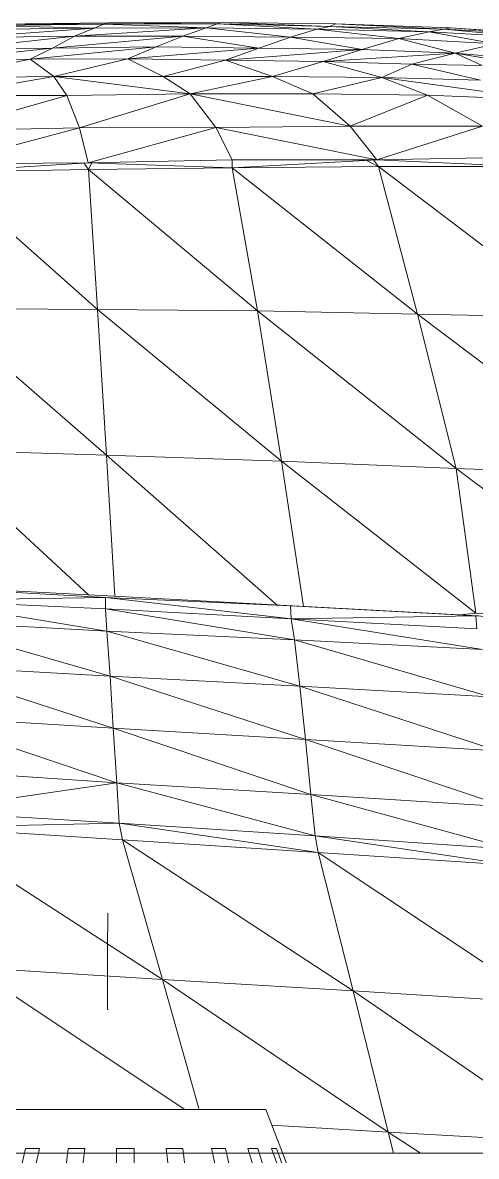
# Model space of a CAD drawing. Header units: inches. Extents: x -4169 to 1833, y -300 to 585.
# Drawn here: x -2012.65 to -1999.73, y -0.09 to 32.22 of the extents above; entities that cross this region are included whole.
import ezdxf

# ---------------------------------------------------------------- set-up
doc = ezdxf.new("R2010")
doc.units = ezdxf.units.IN
doc.header["$MEASUREMENT"] = 0
doc.linetypes.add('Aligning Line 1_8_', pattern=[0.25, 0.125, -0.125])
doc.linetypes.add('Grid Line 1_2_', pattern=[0.875, 0.5, -0.125, 0.125, -0.125])
for name, color, linetype, lineweight in [('0-1', 7, 'Continuous', 5), ('0-4', 7, 'Continuous', 9), ('A-FLOR-LEVL-1', 51, 'Grid Line 1_2_', 9), ('A-GENM', 5, 'Continuous', 9), ('C-TOPO', 7, 'Continuous', 9), ('G-ANNO-SYMB', 111, 'Aligning Line 1_8_', 9), ('G-ANNO-SYMB-2', 147, 'Aligning Line 1_8_', 9), ('M-EQPM', 50, 'Continuous', 9)]:
    doc.layers.add(name, color=color, linetype=linetype, lineweight=lineweight)

# ---------------------------------------------------------------- blocks, each defined once
blk = doc.blocks.new('CTR - 2nd Phase_rvt-1-BUILDING SECTION - NORTH_SOUTH THRU PARKING RAMP - LOOKING WEST')
at = {"layer": 'A-FLOR-LEVL-1'}
blk.add_line((-4168.714, 0), (-1814.206, 0), dxfattribs=at)
blk = doc.blocks.new('Land_Rover_Evoque_-_SUV_Car_Vehicle_Automobile_13067 - Land Rover EVOQUE_dwg-1230547-BUILDING SECTION - NORTH_SOUTH THRU PARKING RAMP - LOOKING WEST')
at = {"layer": 'A-GENM'}
for p, q in [((-2010.617, 32.069), (-2014.267, 31.799)), ((-2010.617, 32.069), (-2013.851, 32.029)), ((-2010.335, 32.184), (-2013.627, 32.143)), ((-2013.627, 32.143), (-2010.617, 32.069)), ((-2010.234, 32.221), (-2013.545, 32.181)), ((-2013.545, 32.181), (-2010.335, 32.184)), ((-2007.426, 32.072), (-2011.177, 31.84)), ((-2010.617, 32.069), (-2011.177, 31.84)), ((-2010.335, 32.184), (-2010.617, 32.069)), ((-2007.426, 32.072), (-2010.617, 32.069)), ((-2010.234, 32.221), (-2010.335, 32.184)), ((-2007.105, 32.187), (-2010.335, 32.184)), ((-2010.335, 32.184), (-2007.426, 32.072)), ((-2006.985, 32.224), (-2010.234, 32.221)), ((-2010.234, 32.221), (-2007.105, 32.187)), ((-2007.426, 32.072), (-2008.087, 31.842)), ((-2007.105, 32.187), (-2007.426, 32.072)), ((-2004.269, 32.036), (-2007.426, 32.072)), ((-2007.426, 32.072), (-2005.021, 31.806)), ((-2006.985, 32.224), (-2007.105, 32.187)), ((-2003.904, 32.112), (-2007.105, 32.187)), ((-2007.105, 32.187), (-2004.269, 32.036)), ((-2006.985, 32.224), (-2003.74, 32.188)), ((-2006.985, 32.224), (-2003.904, 32.112)), ((-2004.269, 32.036), (-2005.021, 31.806)), ((-2003.904, 32.112), (-2004.269, 32.036)), ((-2004.269, 32.036), (-2001.94, 31.77)), ((-2004.269, 32.036), (-2001.068, 31.962)), ((-2003.74, 32.188), (-2003.904, 32.112)), ((-2003.904, 32.112), (-2000.651, 32.038)), ((-2003.904, 32.112), (-2001.068, 31.962)), ((-2003.74, 32.188), (-2000.467, 32.075)), ((-2003.74, 32.188), (-2000.651, 32.038)), ((-2000.651, 32.038), (-2001.068, 31.962)), ((-2000.467, 32.075), (-2000.651, 32.038)), ((-1998.24, 31.81), (-2000.651, 32.038)), ((-1997.778, 31.887), (-2000.651, 32.038)), ((-1997.572, 31.886), (-2000.467, 32.075)), ((-1997.778, 31.887), (-2000.467, 32.075)), ((-2011.177, 31.84), (-2014.744, 31.454)), ((-2014.267, 31.799), (-2011.177, 31.84)), ((-2008.087, 31.842), (-2011.798, 31.495)), ((-2011.177, 31.84), (-2011.798, 31.495)), ((-2011.177, 31.84), (-2008.087, 31.842)), ((-2008.852, 31.535), (-2008.087, 31.842)), ((-2005.926, 31.499), (-2008.087, 31.842)), ((-2005.021, 31.806), (-2008.087, 31.842)), ((-2005.926, 31.499), (-2005.021, 31.806)), ((-2002.979, 31.463), (-2005.021, 31.806)), ((-2001.94, 31.77), (-2005.021, 31.806)), ((-2002.979, 31.463), (-2001.94, 31.77)), ((-2001.94, 31.77), (-2001.068, 31.962)), ((-2000.329, 31.35), (-2001.94, 31.77)), ((-1999.178, 31.619), (-2001.94, 31.77)), ((-1999.178, 31.619), (-2001.068, 31.962)), ((-1998.24, 31.81), (-2001.068, 31.962)), ((-2011.798, 31.495), (-2015.223, 31.147)), ((-2011.798, 31.495), (-2014.744, 31.454)), ((-2008.852, 31.535), (-2012.441, 31.187)), ((-2011.798, 31.495), (-2012.441, 31.187)), ((-2008.852, 31.535), (-2011.798, 31.495)), ((-2008.852, 31.535), (-2009.659, 31.19)), ((-2005.926, 31.499), (-2009.659, 31.19)), ((-2005.926, 31.499), (-2008.852, 31.535)), ((-2005.926, 31.499), (-2006.871, 31.153)), ((-2006.871, 31.153), (-2002.979, 31.463)), ((-2005.926, 31.499), (-2002.979, 31.463)), ((-2002.979, 31.463), (-2004.089, 31.117)), ((-2004.089, 31.117), (-2000.329, 31.35)), ((-2002.979, 31.463), (-2000.329, 31.35)), ((-2000.329, 31.35), (-2001.57, 31.043)), ((-2000.329, 31.35), (-1999.178, 31.619)), ((-2000.329, 31.35), (-1999.558, 31.006)), ((-2000.329, 31.35), (-1998.03, 30.969)), ((-2000.329, 31.35), (-1996.697, 31.046)), ((-2012.441, 31.187), (-2015.223, 31.147)), ((-2015.223, 31.147), (-2012.441, 31.187)), ((-2012.441, 31.187), (-2015.011, 30.648)), ((-2009.659, 31.19), (-2012.441, 31.187)), ((-2012.441, 31.187), (-2009.659, 31.19)), ((-2012.441, 31.187), (-2011.766, 30.689)), ((-2009.659, 31.19), (-2011.766, 30.689)), ((-2009.659, 31.19), (-2006.871, 31.153)), ((-2009.659, 31.19), (-2008.648, 30.692)), ((-2009.659, 31.19), (-2006.871, 31.153)), ((-2006.871, 31.153), (-2008.648, 30.692)), ((-2006.871, 31.153), (-2004.089, 31.117)), ((-2006.871, 31.153), (-2005.534, 30.694)), ((-2006.871, 31.153), (-2004.089, 31.117)), ((-2004.089, 31.117), (-2005.534, 30.694)), ((-2004.089, 31.117), (-2001.57, 31.043)), ((-2004.089, 31.117), (-2002.42, 30.658)), ((-2004.089, 31.117), (-2001.57, 31.043)), ((-2001.57, 31.043), (-2002.42, 30.658)), ((-2001.57, 31.043), (-1999.558, 31.006)), ((-2001.57, 31.043), (-1999.606, 30.583)), ((-2001.57, 31.043), (-1999.558, 31.006)), ((-2011.766, 30.689), (-2015.011, 30.648)), ((-2014.9, 30.149), (-2011.766, 30.689)), ((-2011.766, 30.689), (-2008.648, 30.692)), ((-2007.883, 30.193), (-2011.766, 30.689)), ((-2011.396, 30.152), (-2011.766, 30.689)), ((-2008.648, 30.692), (-2005.534, 30.694)), ((-2007.883, 30.193), (-2008.648, 30.692)), ((-2007.883, 30.193), (-2005.534, 30.694)), ((-2005.534, 30.694), (-2004.388, 30.196)), ((-2005.534, 30.694), (-2002.42, 30.658)), ((-2004.388, 30.196), (-2002.42, 30.658)), ((-2002.42, 30.658), (-2001.118, 30.16)), ((-2002.42, 30.658), (-1997.638, 30.009)), ((-2002.42, 30.658), (-1999.606, 30.583)), ((-2011.396, 30.152), (-2014.9, 30.149)), ((-2014.888, 29.151), (-2011.396, 30.152)), ((-2007.883, 30.193), (-2011.396, 30.152)), ((-2011.036, 29.23), (-2011.396, 30.152)), ((-2011.036, 29.23), (-2007.883, 30.193)), ((-2007.883, 30.193), (-2004.388, 30.196)), ((-2007.883, 30.193), (-2003.321, 29.275)), ((-2007.883, 30.193), (-2007.147, 29.234)), ((-2004.388, 30.196), (-2001.118, 30.16)), ((-2004.388, 30.196), (-2003.321, 29.275)), ((-2001.118, 30.16), (-2003.321, 29.275)), ((-2001.118, 30.16), (-1997.638, 30.009)), ((-2001.118, 30.16), (-1999.556, 29.278)), ((-2014.893, 28.19), (-2011.036, 29.23)), ((-2014.888, 29.151), (-2011.036, 29.23)), ((-2011.036, 29.23), (-2007.147, 29.234)), ((-2011.036, 29.23), (-2010.783, 28.232)), ((-2010.783, 28.232), (-2007.147, 29.234)), ((-2003.321, 29.275), (-2007.147, 29.234)), ((-2002.563, 28.316), (-2007.147, 29.234)), ((-2007.147, 29.234), (-2006.682, 28.312)), ((-1999.556, 29.278), (-2003.321, 29.275)), ((-2002.563, 28.316), (-2003.321, 29.275)), ((-1999.556, 29.278), (-2002.563, 28.316)), ((-2010.783, 28.232), (-2014.913, 27.96)), ((-2014.893, 28.19), (-2010.783, 28.232)), ((-2010.912, 28.231), (-2010.773, 28.04)), ((-2010.783, 28.232), (-2006.682, 28.312)), ((-2010.783, 28.232), (-2006.687, 28.082)), ((-2010.773, 28.04), (-2010.68, 28.234)), ((-2002.563, 28.316), (-2006.687, 28.082)), ((-2006.682, 28.312), (-2006.687, 28.082)), ((-2002.515, 28.123), (-2006.687, 28.082)), ((-2006.687, 28.082), (-2002.515, 28.123)), ((-2002.563, 28.316), (-2006.682, 28.312)), ((-2002.859, 28.299), (-2002.515, 28.123)), ((-2002.515, 28.123), (-2002.653, 28.315)), ((-1998.4, 28.395), (-2002.563, 28.316)), ((-2002.563, 28.316), (-1998.385, 28.126)), ((-1998.385, 28.126), (-2002.515, 28.123)), ((-2002.515, 28.123), (-1998.385, 28.126)), ((-2001.407, 23.918), (-2002.515, 28.123)), ((-1996.845, 23.825), (-2002.515, 28.123)), ((-2014.913, 27.96), (-2010.773, 28.04)), ((-2014.913, 27.96), (-2010.773, 28.04)), ((-2010.521, 24.045), (-2014.913, 27.96)), ((-2006.687, 28.082), (-2010.773, 28.04)), ((-2010.773, 28.04), (-2006.687, 28.082)), ((-2010.521, 24.045), (-2010.773, 28.04)), ((-2005.964, 24.01), (-2010.773, 28.04)), ((-2005.964, 24.01), (-2006.687, 28.082)), ((-2001.407, 23.918), (-2006.687, 28.082)), ((-2015.075, 24.08), (-2010.521, 24.045)), ((-2015.075, 24.08), (-2010.26, 19.897)), ((-2010.521, 24.045), (-2010.26, 19.897)), ((-2010.521, 24.045), (-2005.282, 19.728)), ((-2010.521, 24.045), (-2005.964, 24.01)), ((-2005.282, 19.728), (-2005.964, 24.01)), ((-2005.964, 24.01), (-2000.301, 19.52)), ((-2005.964, 24.01), (-2001.407, 23.918)), ((-2000.301, 19.52), (-2001.407, 23.918)), ((-2001.407, 23.918), (-1995.309, 19.313)), ((-2001.407, 23.918), (-1996.845, 23.825)), ((-2015.228, 20.046), (-2010.26, 19.897)), ((-2015.228, 20.046), (-2010.78, 15.916)), ((-2010.26, 19.897), (-2005.282, 19.728)), ((-2010.26, 19.897), (-2010.021, 15.876)), ((-2010.26, 19.897), (-2005.399, 15.624)), ((-2005.282, 19.728), (-2000.301, 19.52)), ((-2005.282, 19.728), (-2004.649, 15.583)), ((-2005.282, 19.728), (-1999.74, 15.391)), ((-2000.301, 19.52), (-1995.309, 19.313)), ((-2000.301, 19.52), (-1999.74, 15.391)), ((-2000.301, 19.52), (-1994.46, 15.107)), ((-2010.288, 15.844), (-2015.573, 15.763)), ((-2010.288, 15.844), (-2015.564, 16.128)), ((-2010.223, 15.887), (-2015.499, 16.155)), ((-2005.018, 15.599), (-2010.288, 15.844)), ((-2010.288, 15.844), (-2005.002, 15.233)), ((-2010.288, 15.844), (-2010.288, 15.517)), ((-2004.951, 15.6), (-2010.223, 15.887)), ((-2010.288, 15.517), (-2015.573, 15.763)), ((-2010.253, 14.884), (-2015.573, 15.763)), ((-2010.288, 15.517), (-2015.573, 15.763)), ((-2005.002, 15.233), (-2010.288, 15.517)), ((-2004.905, 14.638), (-2010.288, 15.517)), ((-2010.253, 14.884), (-2010.288, 15.517)), ((-2005.002, 15.233), (-2010.288, 15.517)), ((-1999.74, 15.314), (-2005.018, 15.599)), ((-2005.018, 15.599), (-2005.002, 15.233)), ((-2004.997, 15.597), (-2004.951, 15.6)), ((-1999.675, 15.313), (-2004.951, 15.6)), ((-2004.904, 15.592), (-2004.951, 15.6)), ((-1999.74, 15.314), (-2005.002, 15.233)), ((-1999.717, 14.949), (-2005.002, 15.233)), ((-1999.551, 14.355), (-2005.002, 15.233)), ((-2004.905, 14.638), (-2005.002, 15.233)), ((-2005.002, 15.233), (-1999.717, 14.949)), ((-2000.175, 15.344), (-1999.74, 15.391)), ((-1999.74, 15.391), (-1994.46, 15.107)), ((-1994.459, 15.011), (-1999.74, 15.314)), ((-1999.74, 15.314), (-1999.717, 14.949)), ((-2010.253, 14.884), (-2015.606, 15.167)), ((-2010.161, 13.597), (-2015.606, 15.167)), ((-2004.905, 14.638), (-2010.253, 14.884)), ((-2004.751, 13.313), (-2010.253, 14.884)), ((-2010.253, 14.884), (-2010.161, 13.597)), ((-1999.551, 14.355), (-2004.905, 14.638)), ((-1999.333, 13.01), (-2004.905, 14.638)), ((-2004.905, 14.638), (-2004.751, 13.313)), ((-2010.161, 13.597), (-2015.573, 13.9)), ((-2010.071, 12.118), (-2015.573, 13.9)), ((-2004.751, 13.313), (-2010.161, 13.597)), ((-2010.161, 13.597), (-2004.594, 11.796)), ((-2010.161, 13.597), (-2010.071, 12.118)), ((-1999.333, 13.01), (-2004.751, 13.313)), ((-2004.751, 13.313), (-1999.116, 11.474)), ((-2004.751, 13.313), (-2004.594, 11.796)), ((-2010.071, 12.118), (-2015.549, 12.44)), ((-2015.549, 12.44), (-2009.972, 10.562)), ((-2004.594, 11.796), (-2010.071, 12.118)), ((-2010.071, 12.118), (-2009.972, 10.562)), ((-2010.071, 12.118), (-2004.44, 10.221)), ((-1999.116, 11.474), (-2004.594, 11.796)), ((-2004.594, 11.796), (-2004.44, 10.221)), ((-2004.594, 11.796), (-1998.905, 9.88)), ((-2015.517, 10.923), (-2009.972, 10.562)), ((-2009.972, 10.562), (-2015.495, 9.751)), ((-2009.972, 10.562), (-2004.44, 10.221)), ((-2009.972, 10.562), (-2004.323, 9.049)), ((-2009.972, 10.562), (-2009.902, 9.41)), ((-2004.44, 10.221), (-1998.905, 9.88)), ((-2004.44, 10.221), (-2004.323, 9.049)), ((-2004.44, 10.221), (-1998.74, 8.67)), ((-2009.902, 9.41), (-2015.495, 9.751)), ((-2009.902, 9.41), (-2015.382, 9.29)), ((-2004.237, 8.569), (-2009.902, 9.41)), ((-2004.323, 9.049), (-2009.902, 9.41)), ((-2009.902, 9.41), (-2009.807, 8.929)), ((-2009.807, 8.929), (-2015.382, 9.29)), ((-2015.382, 9.29), (-2008.665, 4.954)), ((-2004.237, 8.569), (-2004.323, 9.049)), ((-2004.323, 9.049), (-1998.665, 8.209)), ((-2004.323, 9.049), (-1998.74, 8.67)), ((-2004.237, 8.569), (-2009.807, 8.929)), ((-2009.807, 8.929), (-2003.235, 4.632)), ((-2009.807, 8.929), (-2008.665, 4.954)), ((-2004.237, 8.569), (-1998.665, 8.209)), ((-2004.237, 8.569), (-2003.235, 4.632)), ((-2004.237, 8.569), (-1997.81, 4.291)), ((-2010.221, 6.84), (-2010.234, 5.786)), ((-2010.234, 5.786), (-2010.235, 4.096)), ((-2008.665, 4.954), (-2014.115, 5.296)), ((-2014.115, 5.296), (-2008.029, 1.25)), ((-2003.235, 4.632), (-2008.665, 4.954)), ((-2008.665, 4.954), (-2007.635, 1.278)), ((-2008.665, 4.954), (-2002.238, 0.599)), ((-2003.235, 4.632), (-2002.238, 0.599)), ((-2003.235, 4.632), (-1996.962, 0.306)), ((-2003.235, 4.632), (-1997.81, 4.291)), ((-2010.218, 4.094), (-2010.235, 4.096)), ((-2005.554, 0.801), (-2002.238, 0.599)), ((-2002.085, 0), (-2002.238, 0.599)), ((-2002.238, 0.599), (-2001.322, 0)), ((-2002.238, 0.599), (-1996.962, 0.306))]:
    blk.add_line(p, q, dxfattribs=at)
blk = doc.blocks.new('Land_Rover_Evoque_-_SUV_Car_Vehicle_Automobile_13067 - Land_Rover_Evoque_-_SUV_Car_Vehicle_Automobile_13067-1230553-BUILDING SECTION - NORTH_SOUTH THRU PARKING RAMP - LOOKING WEST')
blk.add_blockref('Land_Rover_Evoque_-_SUV_Car_Vehicle_Automobile_13067 - Land Rover EVOQUE_dwg-1230547-BUILDING SECTION - NORTH_SOUTH THRU PARKING RAMP - LOOKING WEST', (0, 0))
blk = doc.blocks.new('CTR  - Topography_rvt-1-BUILDING SECTION - NORTH_SOUTH THRU PARKING RAMP - LOOKING WEST')
at = {"layer": 'A-FLOR-LEVL-1'}
blk.add_line((-4168.714, 0), (-1814.206, 0), dxfattribs=at)
at = {"layer": 'C-TOPO'}
for p, q in [((-2009.474, 0), (-2009.974, 0)), ((-2009.974, 0), (-2009.474, 0)), ((-2009.974, 0), (-2009.474, 0)), ((-1976.964, 0), (-2005.25, 0)), ((-2005.25, 0), (-1976.964, 0)), ((-2005.25, 0), (-1976.964, 0))]:
    blk.add_line(p, q, dxfattribs=at)
at = {"layer": 'G-ANNO-SYMB-2'}
blk.add_line((-1910.948, 0), (-4072.052, 0), dxfattribs=at)
at = {"layer": '0-4'}
blk.add_blockref('Land_Rover_Evoque_-_SUV_Car_Vehicle_Automobile_13067 - Land_Rover_Evoque_-_SUV_Car_Vehicle_Automobile_13067-1230553-BUILDING SECTION - NORTH_SOUTH THRU PARKING RAMP - LOOKING WEST', (0, 0), dxfattribs=at)
blk = doc.blocks.new('CTR - 1st Phase - Common Walls_rvt-1-BUILDING SECTION - NORTH_SOUTH THRU PARKING RAMP - LOOKING WEST')
at = {"layer": 'A-FLOR-LEVL-1'}
blk.add_line((-4168.714, 0), (-1814.206, 0), dxfattribs=at)
at = {"layer": 'G-ANNO-SYMB-2'}
blk.add_line((-1910.948, 0), (-4072.052, 0), dxfattribs=at)
blk = doc.blocks.new('22142613 - Roof Drains - Type A - 15_ Strainer - 8_ Drain-2082947-BUILDING SECTION - NORTH_SOUTH THRU PARKING RAMP - LOOKING WEST')
at = {"layer": 'M-EQPM'}
for p, q in [((-2013.724, 1.25), (-2014.149, 0.132)), ((-2013.724, 1.25), (-2005.724, 1.25)), ((-2005.298, 0.132), (-2005.724, 1.25)), ((-2014.149, 0.132), (-2014.149, 0.132)), ((-2014.029, 0.132), (-2013.885, 0.132)), ((-2013.493, 0.132), (-2013.207, 0.132)), ((-2012.573, 0.132), (-2012.172, 0.132)), ((-2011.358, 0.132), (-2010.884, 0.132)), ((-2009.974, 0.132), (-2009.474, 0.132)), ((-2008.563, 0.132), (-2008.089, 0.132)), ((-2007.275, 0.132), (-2006.875, 0.132)), ((-2006.241, 0.132), (-2005.955, 0.132)), ((-2005.562, 0.132), (-2005.419, 0.132)), ((-2005.299, 0.132), (-2005.298, 0.132)), ((-2017.224, -4), (-2017.224, -4.144)), ((-2017.224, -4), (-2002.224, -4)), ((-2002.224, -4.144), (-2002.224, -4))]:
    blk.add_line(p, q, dxfattribs=at)
at = {"layer": 'M-EQPM', "flags": 128}
for points in [[(-2014.147, 0.132), (-2014.935, -1.934), (-2015.722, -4)], [(-2015.529, -4), (-2014.779, -1.934), (-2014.029, 0.132)], [(-2013.885, 0.132), (-2014.634, -1.934), (-2015.383, -4)], [(-2014.769, -4), (-2014.131, -1.934), (-2013.493, 0.132)], [(-2013.207, 0.132), (-2013.844, -1.934), (-2014.481, -4)], [(-2013.5, -4), (-2013.036, -1.934), (-2012.573, 0.132)], [(-2012.172, 0.132), (-2012.635, -1.934), (-2013.098, -4)], [(-2011.846, -4), (-2011.602, -1.934), (-2011.358, 0.132)], [(-2010.884, 0.132), (-2011.128, -1.934), (-2011.371, -4)], [(-2009.974, -4), (-2009.974, -1.934), (-2009.974, 0.132)], [(-2009.474, 0.132), (-2009.474, -1.934), (-2009.474, -4)], [(-2008.077, -4), (-2008.32, -1.934), (-2008.563, 0.132)], [(-2008.089, 0.132), (-2007.845, -1.934), (-2007.602, -4)], [(-2006.349, -4), (-2006.812, -1.934), (-2007.275, 0.132)], [(-2006.875, 0.132), (-2006.411, -1.934), (-2005.948, -4)], [(-2004.966, -4), (-2005.604, -1.934), (-2006.241, 0.132)], [(-2005.955, 0.132), (-2005.317, -1.934), (-2004.679, -4)], [(-2004.064, -4), (-2004.813, -1.934), (-2005.562, 0.132)], [(-2005.419, 0.132), (-2004.668, -1.934), (-2003.918, -4)], [(-2003.725, -4), (-2004.513, -1.934), (-2005.3, 0.132)]]:
    blk.add_lwpolyline(points, dxfattribs=at)

msp = doc.modelspace()

# ---------------------------------------------------------------- linework, layer by layer
at = {"layer": 'A-FLOR-LEVL-1'}
msp.add_line((-4167.9645, 0), (-1814.099, 0), dxfattribs=at)
at = {"layer": 'G-ANNO-SYMB'}
msp.add_line((-1910.9479, 0), (-4072.0519, 0), dxfattribs=at)

# ---------------------------------------------------------------- block references
at = {"layer": '0-1'}
for name in ['CTR - 2nd Phase_rvt-1-BUILDING SECTION - NORTH_SOUTH THRU PARKING RAMP - LOOKING WEST', 'CTR - 1st Phase - Common Walls_rvt-1-BUILDING SECTION - NORTH_SOUTH THRU PARKING RAMP - LOOKING WEST', 'CTR  - Topography_rvt-1-BUILDING SECTION - NORTH_SOUTH THRU PARKING RAMP - LOOKING WEST']:
    msp.add_blockref(name, (0, 0), dxfattribs=at)
at = {"layer": 'M-EQPM'}
msp.add_blockref('22142613 - Roof Drains - Type A - 15_ Strainer - 8_ Drain-2082947-BUILDING SECTION - NORTH_SOUTH THRU PARKING RAMP - LOOKING WEST', (0, 0), dxfattribs=at)

doc.saveas('drawing.dxf')
